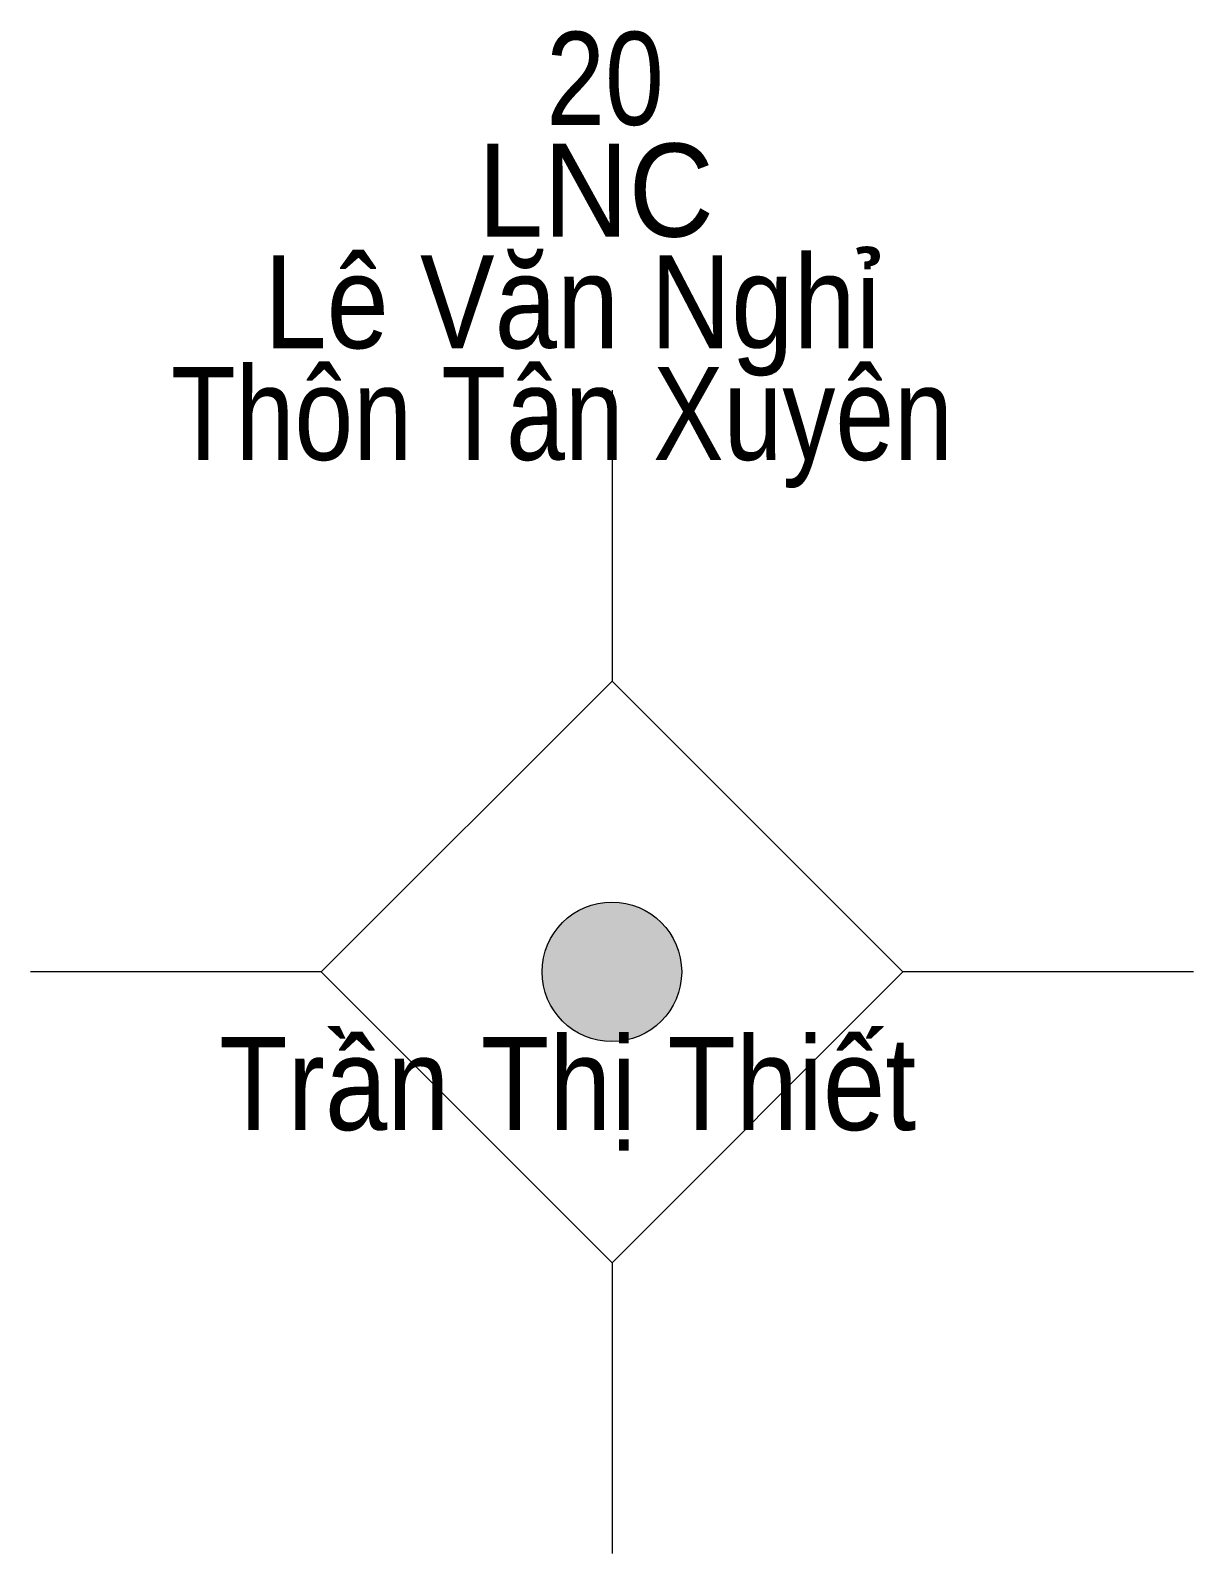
# Model space of a CAD drawing. Header units: metres. Extents: x 550999 to 552168, y 1840994 to 1841978.
# Drawn here: x 551550.4 to 551555.4, y 1841749.33 to 1841755.88 of the extents above; entities that cross this region are included whole.
import ezdxf
from ezdxf.enums import TextEntityAlignment as Align

# ---------------------------------------------------------------- set-up
doc = ezdxf.new("R2010")
doc.units = ezdxf.units.M
doc.header["$LTSCALE"] = 0.16
doc.layers.add('11', color=7, linetype='Continuous', lineweight=13)
doc.layers.add('15', color=7, linetype='Continuous')

msp = doc.modelspace()

# ---------------------------------------------------------------- hatches: boundary and pattern name
at = {"layer": '11'}
msp.add_hatch(color=256, dxfattribs=at).paths.add_polyline_path([(551553.1995, 1841751.83, 1), (551552.5995, 1841751.83, 1)])

# ---------------------------------------------------------------- linework, layer by layer
for p, q in [((551552.9, 1841754.33), (551552.9, 1841753.08)), ((551551.65, 1841751.83), (551550.4, 1841751.83)), ((551555.4, 1841751.83), (551554.15, 1841751.83)), ((551552.9, 1841750.58), (551552.9, 1841749.33))]:
    msp.add_line(p, q, dxfattribs=at)
msp.add_lwpolyline([(551552.9, 1841753.08), (551551.65, 1841751.83), (551552.9, 1841750.58), (551554.15, 1841751.83)], close=True, dxfattribs=at)
msp.add_circle((551552.8995, 1841751.83), 0.3, dxfattribs=at)

# ---------------------------------------------------------------- texts
at = {"layer": '15'}
for s, width, p in [('20', 0.85, (551552.87, 1841755.47)), ('LNC', 0.95, (551552.83, 1841754.99)), ('Lê Văn Nghỉ', 0.9, (551552.73, 1841754.51)), ('Thôn Tân Xuyên', 0.85, (551552.685, 1841754.03)), ('Trần Thị Thiết', 0.9, (551552.71, 1841751.15))]:
    msp.add_text(s, height=0.4, dxfattribs=dict(at, width=width)).set_placement(p, align=Align.CENTER)

doc.saveas('drawing.dxf')
